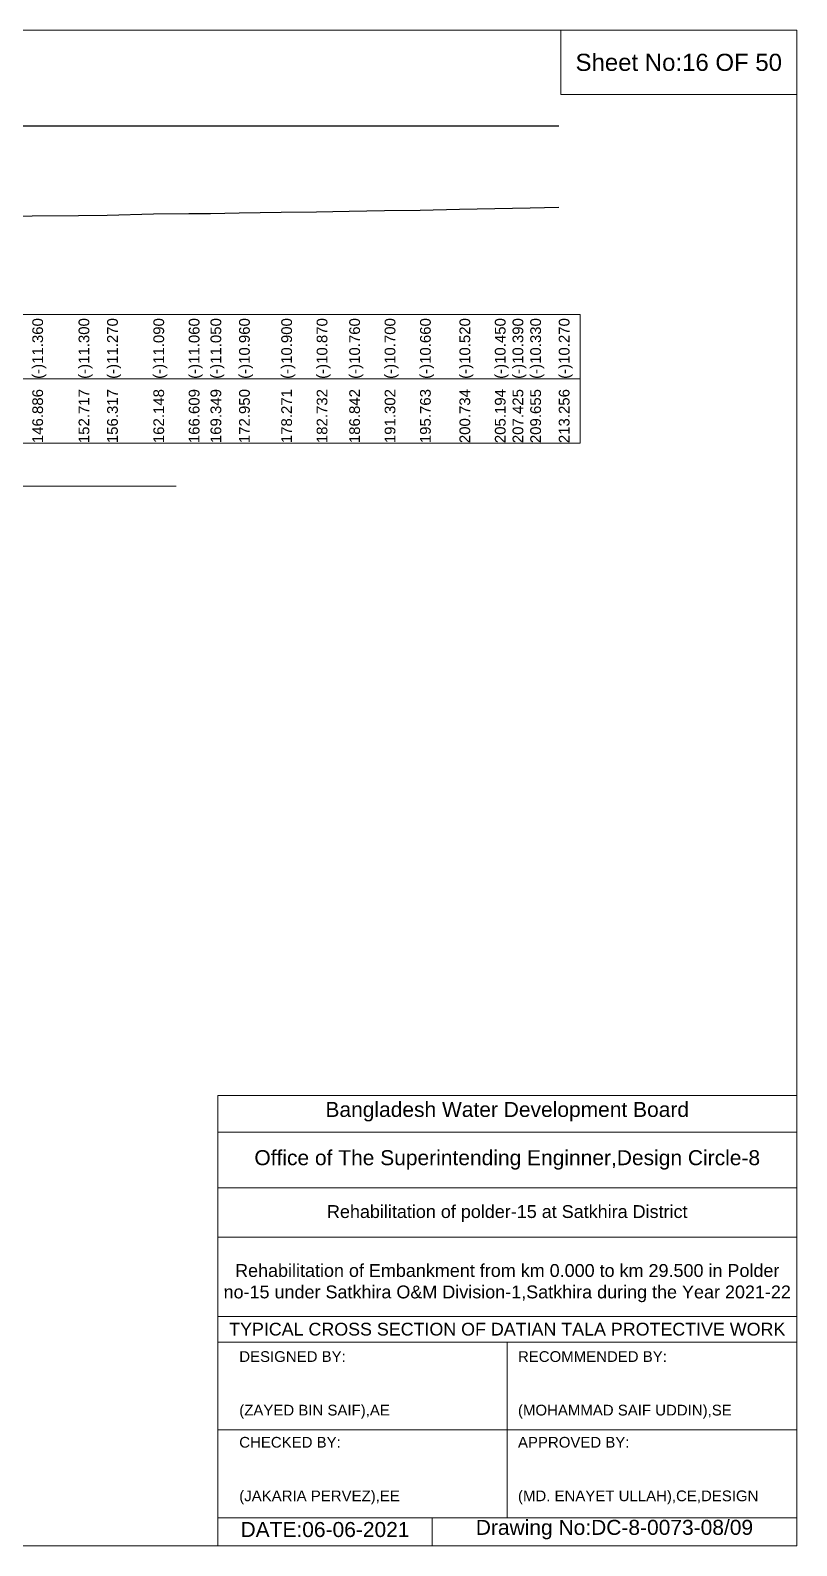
# Model space of a CAD drawing. Header units: inches. Extents: x 89000 to 845000, y -7071 to 31.
# Drawn here: x 331426 to 335000, y -7071 to 0 of the extents above; entities that cross this region are included whole.
import ezdxf

# ---------------------------------------------------------------- set-up
doc = ezdxf.new("R2010")
doc.units = ezdxf.units.IN
doc.header["$LTSCALE"] = 7
doc.header["$MEASUREMENT"] = 0
for name, color, linetype, lineweight in [('Cross section Data Border', 7, 'Continuous', 9), ('Cross Section Labels', 7, 'Continuous', 9), ('Existing_Bed_Level for Xsection', 7, 'Continuous', 25), ('Long Section Labels', 7, 'Continuous', 9)]:
    doc.layers.add(name, color=color, linetype=linetype, lineweight=lineweight)
doc.styles.get("Standard").update_dxf_attribs({"font": 'arial.ttf'})

msp = doc.modelspace()

# ---------------------------------------------------------------- linework, layer by layer
at = {"layer": 'Cross section Data Border'}
msp.add_lwpolyline([(325100, -1326.41), (333990.45994, -1326.41), (333990.45994, -1926.41), (325100, -1926.41)], close=True, dxfattribs=at)
msp.add_lwpolyline([(325100, -1626.41), (333990.45994, -1626.41)], dxfattribs=at)
at = {"layer": 'Cross Section Labels'}
for points in [[(325000, 0), (335000, 0), (335000, -7071), (325000, -7071)], [(333900, 0), (335000, 0), (335000, -300), (333900, -300)]]:
    msp.add_lwpolyline(points, close=True, dxfattribs=at)
for points in [[(327785.22997, -2126.41), (329945.22997, -2126.41), (332105.22997, -2126.41)], [(332300, -7071), (332300, -4971), (335000, -4971)], [(332300, -5141), (335000, -5141)], [(332300, -5401), (335000, -5401)], [(332300, -5631), (335000, -5631)], [(332300, -6001), (335000, -6001)], [(332300, -6121), (335000, -6121)], [(333650, -6121), (333650, -6941)], [(332300, -6531), (335000, -6531)], [(332300, -6941), (335000, -6941)], [(333300, -6941), (333300, -7071)]]:
    msp.add_lwpolyline(points, dxfattribs=at)
at = {"layer": 'Existing_Bed_Level for Xsection'}
for points in [[(326000, -445.41), (333890.45994, -445.41)], [(331219.0439, -870.17), (331434.78299, -865.73), (331650.52255, -863.51), (331783.73312, -862.4), (331999.47479, -855.74), (332164.53651, -854.63), (332265.92395, -854.26), (332399.15984, -850.93), (332596.01548, -848.71), (332761.09229, -847.6), (332913.15629, -843.53), (333078.18638, -841.31), (333243.23651, -839.83), (333427.15606, -834.65), (333592.19308, -832.06), (333674.71856, -829.84), (333757.2485, -827.62), (333890.45994, -825.4)]]:
    msp.add_lwpolyline(points, dxfattribs=at)

# ---------------------------------------------------------------- texts
at = {"layer": 'Cross Section Labels', "attachment_point": 5}
for s, insert, char_height in [('Sheet No:16 OF 50', (334450, -150), 80), ('Bangladesh Water Development Board', (333650, -5046), 70), ('Office of The Superintending Enginner,Design Circle-8', (333650, -5271), 70)]:
    msp.add_mtext(s, dxfattribs=dict(at, insert=insert, char_height=char_height))
at = {"layer": 'Cross Section Labels'}
for s, insert, char_height, width, attachment_point in [('Rehabilitation of polder-15 at Satkhira District', (333650, -5521), 60, 2800, 5), ('Rehabilitation of Embankment from km 0.000 to km 29.500 in Polder no-15 under Satkhira O&M Division-1,Satkhira during the Year 2021-22', (333650, -5846), 60, 2700, 5), ('TYPICAL CROSS SECTION OF DATIAN TALA PROTECTIVE WORK', (333650, -6061), 59.5765532, 2800, 5), ('DESIGNED BY:^J^J^J(ZAYED BIN SAIF),AE', (332400, -6321), 50, 1400, 4), ('RECOMMENDED BY:^J^J^J(MOHAMMAD SAIF UDDIN),SE', (333700, -6321), 50, 1400, 4), ('CHECKED BY:^J^J^J(JAKARIA PERVEZ),EE', (332400, -6721), 50, 1400, 4), ('APPROVED BY:^J^J^J(MD. ENAYET ULLAH),CE,DESIGN', (333700, -6721), 50, 1400, 4), ('DATE:06-06-2021', (332800, -6996), 70, 1400, 5), ('Drawing No:DC-8-0073-08/09', (334150, -6996), 70, 2200, 5)]:
    msp.add_mtext(s, dxfattribs=dict(at, insert=insert, char_height=char_height, width=width, attachment_point=attachment_point))
at = {"layer": 'Long Section Labels', "char_height": 50, "attachment_point": 1, "rotation": 90}
for s, insert in [('(-)11.360', (331434.78299, -1626.41)), ('(-)11.300', (331650.52255, -1626.41)), ('(-)11.270', (331783.73312, -1626.41)), ('(-)11.090', (331999.47479, -1626.41)), ('(-)11.060', (332164.53651, -1626.41)), ('(-)11.050', (332265.92395, -1626.41)), ('(-)10.960', (332399.15984, -1626.41)), ('(-)10.900', (332596.01548, -1626.41)), ('(-)10.870', (332761.09229, -1626.41)), ('(-)10.760', (332913.15629, -1626.41)), ('(-)10.700', (333078.18638, -1626.41)), ('(-)10.660', (333243.23651, -1626.41)), ('(-)10.520', (333427.15606, -1626.41)), ('(-)10.450', (333592.19308, -1626.41)), ('(-)10.390', (333674.71856, -1626.41)), ('(-)10.330', (333757.2485, -1626.41)), ('(-)10.270', (333890.45994, -1626.41)), ('146.886', (331434.78299, -1926.41)), ('152.717', (331650.52255, -1926.41)), ('156.317', (331783.73312, -1926.41)), ('162.148', (331999.47479, -1926.41)), ('166.609', (332164.53651, -1926.41)), ('169.349', (332265.92395, -1926.41)), ('172.950', (332399.15984, -1926.41)), ('178.271', (332596.01548, -1926.41)), ('182.732', (332761.09229, -1926.41)), ('186.842', (332913.15629, -1926.41)), ('191.302', (333078.18638, -1926.41)), ('195.763', (333243.23651, -1926.41)), ('200.734', (333427.15606, -1926.41)), ('205.194', (333592.19308, -1926.41)), ('207.425', (333674.71856, -1926.41)), ('209.655', (333757.2485, -1926.41)), ('213.256', (333890.45994, -1926.41))]:
    msp.add_mtext(s, dxfattribs=dict(at, insert=insert))

doc.saveas('drawing.dxf')
